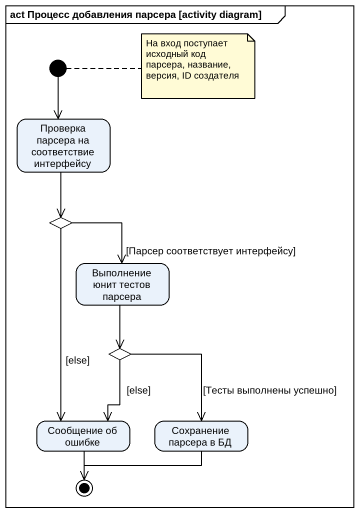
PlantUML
@startuml
mainframe act Процесс добавления парсера [activity diagram]
hide empty description
state initial1 <<start>>
state "Проверка парсера на соответствие интерфейсу" as Проверка_парсера_на
state choice1 <<choice>>
state "Выполнение юнит тестов парсера" as Выполнение_юнит_тестов
state choice2 <<choice>>
state "Сообщение об ошибке" as Сообщение_об_ошибке
state "Сохранение парсера в БД" as Сохранение_парсера_в_БД
initial1 --> Проверка_парсера_на
Проверка_парсера_на --> choice1
choice1 --> Выполнение_юнит_тестов : [Парсер соответствует интерфейсу]
choice1 --> Сообщение_об_ошибке : [else]
Выполнение_юнит_тестов --> choice2
choice2 --> Сообщение_об_ошибке : [else]
choice2 --> Сохранение_парсера_в_БД : [Тесты выполнены успешно]
Сообщение_об_ошибке --> [*]
Сохранение_парсера_в_БД -left-> [*]
note right of initial1 : На вход поступает исходный код парсера, название, версия, ID создателя
@enduml
